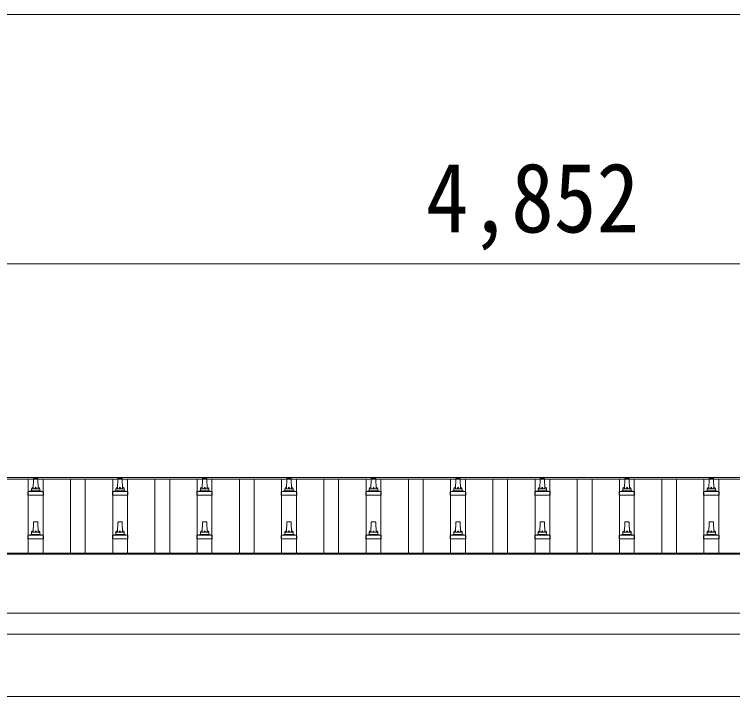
# Model space of a CAD drawing. Units: millimetres at full size, sheet at 1:50; details may follow other scales. Extents: x -14053 to 14053, y -9700 to 9700.
# Drawn here: x -6627 to -4926, y -1858 to -242 of the extents above; entities that cross this region are included whole.
import ezdxf
from ezdxf.enums import TextEntityAlignment as Align

# ---------------------------------------------------------------- set-up
doc = ezdxf.new("R2010")
doc.units = ezdxf.units.MM
doc.header["$LTSCALE"] = 50
for name, color, linetype, lineweight in [('0-1_Defpoints', 4, 'Continuous', 9), ('0-2_TEXT1', 5, 'Continuous', 5), ('0-6_PARTS1', 6, 'Continuous', 9)]:
    doc.layers.add(name, color=color, linetype=linetype, lineweight=lineweight)
doc.styles.add('ＭＳ ゴシック', font='')
doc.styles.get('ＭＳ ゴシック').set_extended_font_data('MS Gothic')

msp = doc.modelspace()

# ---------------------------------------------------------------- linework, layer by layer
at = {"layer": '0-1_Defpoints'}
for p, q in [((-7799.38, -1339.26), (-2998.88, -1339.26)), ((-7799.38, -1342.85), (-2976.38, -1342.85)), ((-7797.38, -1518.87), (-2998.88, -1518.87)), ((-7797.38, -1520.76), (-2976.38, -1520.76)), ((-2998.88, -1660.65), (-7797.38, -1660.65)), ((-7797.38, -1710.47), (-2998.88, -1710.47)), ((-2998.42, -1858.37), (-7681.47, -1858.37))]:
    msp.add_line(p, q, dxfattribs=at)
at = {"layer": '0-2_TEXT1', "color": 4, "lineweight": 9}
for p, q in [((-6593.88, -1518.87), (-6593.88, -1342.85)), ((-6558.88, -1518.87), (-6558.88, -1342.85)), ((-6493.88, -1518.87), (-6493.88, -1342.85)), ((-6458.88, -1518.87), (-6458.88, -1342.85)), ((-6393.88, -1518.87), (-6393.88, -1342.85)), ((-6358.88, -1518.87), (-6358.88, -1342.85)), ((-6293.88, -1518.87), (-6293.88, -1342.85)), ((-6258.88, -1518.87), (-6258.88, -1342.85)), ((-6193.88, -1518.87), (-6193.88, -1342.85)), ((-6158.88, -1518.87), (-6158.88, -1342.85)), ((-6093.88, -1518.87), (-6093.88, -1342.85)), ((-6058.88, -1518.87), (-6058.88, -1342.85)), ((-5993.88, -1518.87), (-5993.88, -1342.85)), ((-5958.88, -1518.87), (-5958.88, -1342.85)), ((-5893.88, -1518.87), (-5893.88, -1342.85)), ((-5858.88, -1518.87), (-5858.88, -1342.85)), ((-5793.88, -1518.87), (-5793.88, -1342.85)), ((-5758.88, -1518.87), (-5758.88, -1342.85)), ((-5693.88, -1518.87), (-5693.88, -1342.85)), ((-5658.88, -1518.87), (-5658.88, -1342.85)), ((-5593.88, -1518.87), (-5593.88, -1342.85)), ((-5558.88, -1518.87), (-5558.88, -1342.85)), ((-5493.88, -1518.87), (-5493.88, -1342.85)), ((-5458.88, -1518.87), (-5458.88, -1342.85)), ((-5393.88, -1518.87), (-5393.88, -1342.85)), ((-5358.88, -1518.87), (-5358.88, -1342.85)), ((-5293.88, -1518.87), (-5293.88, -1342.85)), ((-5258.88, -1518.87), (-5258.88, -1342.85)), ((-5193.88, -1518.87), (-5193.88, -1342.85)), ((-5158.88, -1518.87), (-5158.88, -1342.85)), ((-5093.88, -1518.87), (-5093.88, -1342.85)), ((-5058.88, -1518.87), (-5058.88, -1342.85)), ((-4993.88, -1518.87), (-4993.88, -1342.85)), ((-4958.88, -1518.87), (-4958.88, -1342.85))]:
    msp.add_line(p, q, dxfattribs=at)
at = {"layer": '0-2_TEXT1'}
for p, q in [((-6582.38, -1365.78), (-6581.65, -1342.25)), ((-6580.65, -1341.28), (-6572.11, -1341.28)), ((-6571.11, -1342.25), (-6570.38, -1365.78)), ((-6382.38, -1365.78), (-6381.65, -1342.25)), ((-6380.65, -1341.28), (-6372.11, -1341.28)), ((-6371.11, -1342.25), (-6370.38, -1365.78)), ((-6182.38, -1365.78), (-6181.65, -1342.25)), ((-6180.65, -1341.28), (-6172.11, -1341.28)), ((-6171.11, -1342.25), (-6170.38, -1365.78)), ((-5982.38, -1365.78), (-5981.65, -1342.25)), ((-5980.65, -1341.28), (-5972.11, -1341.28)), ((-5971.11, -1342.25), (-5970.38, -1365.78)), ((-5782.38, -1365.78), (-5781.65, -1342.25)), ((-5780.65, -1341.28), (-5772.11, -1341.28)), ((-5771.11, -1342.25), (-5770.38, -1365.78)), ((-5582.38, -1365.78), (-5581.65, -1342.25)), ((-5580.65, -1341.28), (-5572.11, -1341.28)), ((-5571.11, -1342.25), (-5570.38, -1365.78)), ((-5382.38, -1365.78), (-5381.65, -1342.25)), ((-5380.65, -1341.28), (-5372.11, -1341.28)), ((-5371.11, -1342.25), (-5370.38, -1365.78)), ((-5182.38, -1365.78), (-5181.65, -1342.25)), ((-5180.65, -1341.28), (-5172.11, -1341.28)), ((-5171.11, -1342.25), (-5170.38, -1365.78)), ((-4982.38, -1365.78), (-4981.65, -1342.25)), ((-4980.65, -1341.28), (-4972.11, -1341.28)), ((-4971.11, -1342.25), (-4970.38, -1365.78)), ((-6594.63, -1381.28), (-6594.63, -1373.56)), ((-6594.25, -1372.78), (-6558.51, -1372.78)), ((-6593.87, -1372.59), (-6587.14, -1370.96)), ((-6586.76, -1370.78), (-6566, -1370.78)), ((-6586.38, -1369.99), (-6586.38, -1365.78)), ((-6585.38, -1365.78), (-6567.38, -1365.78)), ((-6566.38, -1369.99), (-6566.38, -1365.78)), ((-6558.89, -1372.59), (-6565.62, -1370.96)), ((-6558.13, -1381.28), (-6558.13, -1373.56)), ((-6394.63, -1381.28), (-6394.63, -1373.56)), ((-6394.25, -1372.78), (-6358.51, -1372.78)), ((-6393.87, -1372.59), (-6387.14, -1370.96)), ((-6386.76, -1370.78), (-6366, -1370.78)), ((-6386.38, -1369.99), (-6386.38, -1365.78)), ((-6385.38, -1365.78), (-6367.38, -1365.78)), ((-6366.38, -1369.99), (-6366.38, -1365.78)), ((-6358.89, -1372.59), (-6365.62, -1370.96)), ((-6358.13, -1381.28), (-6358.13, -1373.56)), ((-6194.63, -1381.28), (-6194.63, -1373.56)), ((-6194.25, -1372.78), (-6158.51, -1372.78)), ((-6193.87, -1372.59), (-6187.14, -1370.96)), ((-6186.76, -1370.78), (-6166, -1370.78)), ((-6186.38, -1369.99), (-6186.38, -1365.78)), ((-6185.38, -1365.78), (-6167.38, -1365.78)), ((-6166.38, -1369.99), (-6166.38, -1365.78)), ((-6158.89, -1372.59), (-6165.62, -1370.96)), ((-6158.13, -1381.28), (-6158.13, -1373.56)), ((-5994.63, -1381.28), (-5994.63, -1373.56)), ((-5994.25, -1372.78), (-5958.51, -1372.78)), ((-5993.87, -1372.59), (-5987.14, -1370.96)), ((-5986.76, -1370.78), (-5966, -1370.78)), ((-5986.38, -1369.99), (-5986.38, -1365.78)), ((-5985.38, -1365.78), (-5967.38, -1365.78)), ((-5966.38, -1369.99), (-5966.38, -1365.78)), ((-5958.89, -1372.59), (-5965.62, -1370.96)), ((-5958.13, -1381.28), (-5958.13, -1373.56)), ((-5794.63, -1381.28), (-5794.63, -1373.56)), ((-5794.25, -1372.78), (-5758.51, -1372.78)), ((-5793.87, -1372.59), (-5787.14, -1370.96)), ((-5786.76, -1370.78), (-5766, -1370.78)), ((-5786.38, -1369.99), (-5786.38, -1365.78)), ((-5785.38, -1365.78), (-5767.38, -1365.78)), ((-5766.38, -1369.99), (-5766.38, -1365.78)), ((-5758.89, -1372.59), (-5765.62, -1370.96)), ((-5758.13, -1381.28), (-5758.13, -1373.56)), ((-5594.63, -1381.28), (-5594.63, -1373.56)), ((-5594.25, -1372.78), (-5558.51, -1372.78)), ((-5593.87, -1372.59), (-5587.14, -1370.96)), ((-5586.76, -1370.78), (-5566, -1370.78)), ((-5586.38, -1369.99), (-5586.38, -1365.78)), ((-5585.38, -1365.78), (-5567.38, -1365.78)), ((-5566.38, -1369.99), (-5566.38, -1365.78)), ((-5558.89, -1372.59), (-5565.62, -1370.96)), ((-5558.13, -1381.28), (-5558.13, -1373.56)), ((-5394.63, -1381.28), (-5394.63, -1373.56)), ((-5394.25, -1372.78), (-5358.51, -1372.78)), ((-5393.87, -1372.59), (-5387.14, -1370.96)), ((-5386.76, -1370.78), (-5366, -1370.78)), ((-5386.38, -1369.99), (-5386.38, -1365.78)), ((-5385.38, -1365.78), (-5367.38, -1365.78)), ((-5366.38, -1369.99), (-5366.38, -1365.78)), ((-5358.89, -1372.59), (-5365.62, -1370.96)), ((-5358.13, -1381.28), (-5358.13, -1373.56)), ((-5194.63, -1381.28), (-5194.63, -1373.56)), ((-5194.25, -1372.78), (-5158.51, -1372.78)), ((-5193.87, -1372.59), (-5187.14, -1370.96)), ((-5186.76, -1370.78), (-5166, -1370.78)), ((-5186.38, -1369.99), (-5186.38, -1365.78)), ((-5185.38, -1365.78), (-5167.38, -1365.78)), ((-5166.38, -1369.99), (-5166.38, -1365.78)), ((-5158.89, -1372.59), (-5165.62, -1370.96)), ((-5158.13, -1381.28), (-5158.13, -1373.56)), ((-4994.63, -1381.28), (-4994.63, -1373.56)), ((-4994.25, -1372.78), (-4958.51, -1372.78)), ((-4993.87, -1372.59), (-4987.14, -1370.96)), ((-4986.76, -1370.78), (-4966, -1370.78)), ((-4986.38, -1369.99), (-4986.38, -1365.78)), ((-4985.38, -1365.78), (-4967.38, -1365.78)), ((-4966.38, -1369.99), (-4966.38, -1365.78)), ((-4958.89, -1372.59), (-4965.62, -1370.96)), ((-4958.13, -1381.28), (-4958.13, -1373.56)), ((-6558.13, -1381.28), (-6594.63, -1381.28)), ((-6358.13, -1381.28), (-6394.63, -1381.28)), ((-6158.13, -1381.28), (-6194.63, -1381.28)), ((-5958.13, -1381.28), (-5994.63, -1381.28)), ((-5758.13, -1381.28), (-5794.63, -1381.28)), ((-5558.13, -1381.28), (-5594.63, -1381.28)), ((-5358.13, -1381.28), (-5394.63, -1381.28)), ((-5158.13, -1381.28), (-5194.63, -1381.28)), ((-4958.13, -1381.28), (-4994.63, -1381.28)), ((-6582.38, -1469.11), (-6581.65, -1445.59)), ((-6580.65, -1444.61), (-6572.11, -1444.61)), ((-6571.11, -1445.59), (-6570.38, -1469.11)), ((-6382.38, -1469.11), (-6381.65, -1445.59)), ((-6380.65, -1444.61), (-6372.11, -1444.61)), ((-6371.11, -1445.59), (-6370.38, -1469.11)), ((-6182.38, -1469.11), (-6181.65, -1445.59)), ((-6180.65, -1444.61), (-6172.11, -1444.61)), ((-6171.11, -1445.59), (-6170.38, -1469.11)), ((-5982.38, -1469.11), (-5981.65, -1445.59)), ((-5980.65, -1444.61), (-5972.11, -1444.61)), ((-5971.11, -1445.59), (-5970.38, -1469.11)), ((-5782.38, -1469.11), (-5781.65, -1445.59)), ((-5780.65, -1444.61), (-5772.11, -1444.61)), ((-5771.11, -1445.59), (-5770.38, -1469.11)), ((-5582.38, -1469.11), (-5581.65, -1445.59)), ((-5580.65, -1444.61), (-5572.11, -1444.61)), ((-5571.11, -1445.59), (-5570.38, -1469.11)), ((-5382.38, -1469.11), (-5381.65, -1445.59)), ((-5380.65, -1444.61), (-5372.11, -1444.61)), ((-5371.11, -1445.59), (-5370.38, -1469.11)), ((-5182.38, -1469.11), (-5181.65, -1445.59)), ((-5180.65, -1444.61), (-5172.11, -1444.61)), ((-5171.11, -1445.59), (-5170.38, -1469.11)), ((-4982.38, -1469.11), (-4981.65, -1445.59)), ((-4980.65, -1444.61), (-4972.11, -1444.61)), ((-4971.11, -1445.59), (-4970.38, -1469.11)), ((-6594.63, -1484.61), (-6594.63, -1476.9)), ((-6594.25, -1476.11), (-6558.51, -1476.11)), ((-6593.87, -1475.92), (-6587.14, -1474.29)), ((-6586.76, -1474.11), (-6566, -1474.11)), ((-6586.38, -1473.32), (-6586.38, -1469.11)), ((-6585.38, -1469.11), (-6567.38, -1469.11)), ((-6566.38, -1473.32), (-6566.38, -1469.11)), ((-6558.89, -1475.92), (-6565.62, -1474.29)), ((-6558.13, -1484.61), (-6558.13, -1476.9)), ((-6394.63, -1484.61), (-6394.63, -1476.9)), ((-6394.25, -1476.11), (-6358.51, -1476.11)), ((-6393.87, -1475.92), (-6387.14, -1474.29)), ((-6386.76, -1474.11), (-6366, -1474.11)), ((-6386.38, -1473.32), (-6386.38, -1469.11)), ((-6385.38, -1469.11), (-6367.38, -1469.11)), ((-6366.38, -1473.32), (-6366.38, -1469.11)), ((-6358.89, -1475.92), (-6365.62, -1474.29)), ((-6358.13, -1484.61), (-6358.13, -1476.9)), ((-6194.63, -1484.61), (-6194.63, -1476.9)), ((-6194.25, -1476.11), (-6158.51, -1476.11)), ((-6193.87, -1475.92), (-6187.14, -1474.29)), ((-6186.76, -1474.11), (-6166, -1474.11)), ((-6186.38, -1473.32), (-6186.38, -1469.11)), ((-6185.38, -1469.11), (-6167.38, -1469.11)), ((-6166.38, -1473.32), (-6166.38, -1469.11)), ((-6158.89, -1475.92), (-6165.62, -1474.29)), ((-6158.13, -1484.61), (-6158.13, -1476.9)), ((-5994.63, -1484.61), (-5994.63, -1476.9)), ((-5994.25, -1476.11), (-5958.51, -1476.11)), ((-5993.87, -1475.92), (-5987.14, -1474.29)), ((-5986.76, -1474.11), (-5966, -1474.11)), ((-5986.38, -1473.32), (-5986.38, -1469.11)), ((-5985.38, -1469.11), (-5967.38, -1469.11)), ((-5966.38, -1473.32), (-5966.38, -1469.11)), ((-5958.89, -1475.92), (-5965.62, -1474.29)), ((-5958.13, -1484.61), (-5958.13, -1476.9)), ((-5794.63, -1484.61), (-5794.63, -1476.9)), ((-5794.25, -1476.11), (-5758.51, -1476.11)), ((-5793.87, -1475.92), (-5787.14, -1474.29)), ((-5786.76, -1474.11), (-5766, -1474.11)), ((-5786.38, -1473.32), (-5786.38, -1469.11)), ((-5785.38, -1469.11), (-5767.38, -1469.11)), ((-5766.38, -1473.32), (-5766.38, -1469.11)), ((-5758.89, -1475.92), (-5765.62, -1474.29)), ((-5758.13, -1484.61), (-5758.13, -1476.9)), ((-5594.63, -1484.61), (-5594.63, -1476.9)), ((-5594.25, -1476.11), (-5558.51, -1476.11)), ((-5593.87, -1475.92), (-5587.14, -1474.29)), ((-5586.76, -1474.11), (-5566, -1474.11)), ((-5586.38, -1473.32), (-5586.38, -1469.11)), ((-5585.38, -1469.11), (-5567.38, -1469.11)), ((-5566.38, -1473.32), (-5566.38, -1469.11)), ((-5558.89, -1475.92), (-5565.62, -1474.29)), ((-5558.13, -1484.61), (-5558.13, -1476.9)), ((-5394.63, -1484.61), (-5394.63, -1476.9)), ((-5394.25, -1476.11), (-5358.51, -1476.11)), ((-5393.87, -1475.92), (-5387.14, -1474.29)), ((-5386.76, -1474.11), (-5366, -1474.11)), ((-5386.38, -1473.32), (-5386.38, -1469.11)), ((-5385.38, -1469.11), (-5367.38, -1469.11)), ((-5366.38, -1473.32), (-5366.38, -1469.11)), ((-5358.89, -1475.92), (-5365.62, -1474.29)), ((-5358.13, -1484.61), (-5358.13, -1476.9)), ((-5194.63, -1484.61), (-5194.63, -1476.9)), ((-5194.25, -1476.11), (-5158.51, -1476.11)), ((-5193.87, -1475.92), (-5187.14, -1474.29)), ((-5186.76, -1474.11), (-5166, -1474.11)), ((-5186.38, -1473.32), (-5186.38, -1469.11)), ((-5185.38, -1469.11), (-5167.38, -1469.11)), ((-5166.38, -1473.32), (-5166.38, -1469.11)), ((-5158.89, -1475.92), (-5165.62, -1474.29)), ((-5158.13, -1484.61), (-5158.13, -1476.9)), ((-4994.63, -1484.61), (-4994.63, -1476.9)), ((-4994.25, -1476.11), (-4958.51, -1476.11)), ((-4993.87, -1475.92), (-4987.14, -1474.29)), ((-4986.76, -1474.11), (-4966, -1474.11)), ((-4986.38, -1473.32), (-4986.38, -1469.11)), ((-4985.38, -1469.11), (-4967.38, -1469.11)), ((-4966.38, -1473.32), (-4966.38, -1469.11)), ((-4958.89, -1475.92), (-4965.62, -1474.29)), ((-4958.13, -1484.61), (-4958.13, -1476.9)), ((-6558.13, -1484.61), (-6594.63, -1484.61)), ((-6358.13, -1484.61), (-6394.63, -1484.61)), ((-6158.13, -1484.61), (-6194.63, -1484.61)), ((-5958.13, -1484.61), (-5994.63, -1484.61)), ((-5758.13, -1484.61), (-5794.63, -1484.61)), ((-5558.13, -1484.61), (-5594.63, -1484.61)), ((-5358.13, -1484.61), (-5394.63, -1484.61)), ((-5158.13, -1484.61), (-5194.63, -1484.61)), ((-4958.13, -1484.61), (-4994.63, -1484.61))]:
    msp.add_line(p, q, dxfattribs=at)
for centre, radius, start, end in [((-6580.65, -1342.28), 1, 90, 178.60509), ((-6572.11, -1342.28), 1, 1.39491, 90), ((-6380.65, -1342.28), 1, 90, 178.60509), ((-6372.11, -1342.28), 1, 1.39491, 90), ((-6180.65, -1342.28), 1, 90, 178.60509), ((-6172.11, -1342.28), 1, 1.39491, 90), ((-5980.65, -1342.28), 1, 90, 178.60509), ((-5972.11, -1342.28), 1, 1.39491, 90), ((-5780.65, -1342.28), 1, 90, 178.60509), ((-5772.11, -1342.28), 1, 1.39491, 90), ((-5580.65, -1342.28), 1, 90, 178.60509), ((-5572.11, -1342.28), 1, 1.39491, 90), ((-5380.65, -1342.28), 1, 90, 178.60509), ((-5372.11, -1342.28), 1, 1.39491, 90), ((-5180.65, -1342.28), 1, 90, 178.60509), ((-5172.11, -1342.28), 1, 1.39491, 90), ((-4980.65, -1342.28), 1, 90, 178.60509), ((-4972.11, -1342.28), 1, 1.39491, 90), ((-6593.63, -1373.56), 1, 103.62699, 180), ((-6587.38, -1369.99), 1, 283.62699, 0), ((-6582.3, -1366.41), 4.13, 90, 171.17633), ((-6585.38, -1366.78), 1, 90, 180), ((-6573.05, -1365.78), 4.83, 133.60282, 180), ((-6579.71, -1365.78), 4.83, 0, 46.39718), ((-6570.47, -1366.41), 4.13, 8.82367, 90), ((-6567.38, -1366.78), 1, 0, 90), ((-6565.38, -1369.99), 1, 180, 256.37301), ((-6559.13, -1373.56), 1, 0, 76.37301), ((-6393.63, -1373.56), 1, 103.62699, 180), ((-6387.38, -1369.99), 1, 283.62699, 0), ((-6382.3, -1366.41), 4.13, 90, 171.17633), ((-6385.38, -1366.78), 1, 90, 180), ((-6373.05, -1365.78), 4.83, 133.60282, 180), ((-6379.71, -1365.78), 4.83, 0, 46.39718), ((-6370.47, -1366.41), 4.13, 8.82367, 90), ((-6367.38, -1366.78), 1, 0, 90), ((-6365.38, -1369.99), 1, 180, 256.37301), ((-6359.13, -1373.56), 1, 0, 76.37301), ((-6193.63, -1373.56), 1, 103.62699, 180), ((-6187.38, -1369.99), 1, 283.62699, 0), ((-6182.3, -1366.41), 4.13, 90, 171.17633), ((-6185.38, -1366.78), 1, 90, 180), ((-6173.05, -1365.78), 4.83, 133.60282, 180), ((-6179.71, -1365.78), 4.83, 0, 46.39718), ((-6170.47, -1366.41), 4.13, 8.82367, 90), ((-6167.38, -1366.78), 1, 0, 90), ((-6165.38, -1369.99), 1, 180, 256.37301), ((-6159.13, -1373.56), 1, 0, 76.37301), ((-5993.63, -1373.56), 1, 103.62699, 180), ((-5987.38, -1369.99), 1, 283.62699, 0), ((-5982.3, -1366.41), 4.13, 90, 171.17633), ((-5985.38, -1366.78), 1, 90, 180), ((-5973.05, -1365.78), 4.83, 133.60282, 180), ((-5979.71, -1365.78), 4.83, 0, 46.39718), ((-5970.47, -1366.41), 4.13, 8.82367, 90), ((-5967.38, -1366.78), 1, 0, 90), ((-5965.38, -1369.99), 1, 180, 256.37301), ((-5959.13, -1373.56), 1, 0, 76.37301), ((-5793.63, -1373.56), 1, 103.62699, 180), ((-5787.38, -1369.99), 1, 283.62699, 0), ((-5782.3, -1366.41), 4.13, 90, 171.17633), ((-5785.38, -1366.78), 1, 90, 180), ((-5773.05, -1365.78), 4.83, 133.60282, 180), ((-5779.71, -1365.78), 4.83, 0, 46.39718), ((-5770.47, -1366.41), 4.13, 8.82367, 90), ((-5767.38, -1366.78), 1, 0, 90), ((-5765.38, -1369.99), 1, 180, 256.37301), ((-5759.13, -1373.56), 1, 0, 76.37301), ((-5593.63, -1373.56), 1, 103.62699, 180), ((-5587.38, -1369.99), 1, 283.62699, 0), ((-5582.3, -1366.41), 4.13, 90, 171.17633), ((-5585.38, -1366.78), 1, 90, 180), ((-5573.05, -1365.78), 4.83, 133.60282, 180), ((-5579.71, -1365.78), 4.83, 0, 46.39718), ((-5570.47, -1366.41), 4.13, 8.82367, 90), ((-5567.38, -1366.78), 1, 0, 90), ((-5565.38, -1369.99), 1, 180, 256.37301), ((-5559.13, -1373.56), 1, 0, 76.37301), ((-5393.63, -1373.56), 1, 103.62699, 180), ((-5387.38, -1369.99), 1, 283.62699, 0), ((-5382.3, -1366.41), 4.13, 90, 171.17633), ((-5385.38, -1366.78), 1, 90, 180), ((-5373.05, -1365.78), 4.83, 133.60282, 180), ((-5379.71, -1365.78), 4.83, 0, 46.39718), ((-5370.47, -1366.41), 4.13, 8.82367, 90), ((-5367.38, -1366.78), 1, 0, 90), ((-5365.38, -1369.99), 1, 180, 256.37301), ((-5359.13, -1373.56), 1, 0, 76.37301), ((-5193.63, -1373.56), 1, 103.62699, 180), ((-5187.38, -1369.99), 1, 283.62699, 0), ((-5182.3, -1366.41), 4.13, 90, 171.17633), ((-5185.38, -1366.78), 1, 90, 180), ((-5173.05, -1365.78), 4.83, 133.60282, 180), ((-5179.71, -1365.78), 4.83, 0, 46.39718), ((-5170.47, -1366.41), 4.13, 8.82367, 90), ((-5167.38, -1366.78), 1, 0, 90), ((-5165.38, -1369.99), 1, 180, 256.37301), ((-5159.13, -1373.56), 1, 0, 76.37301), ((-4993.63, -1373.56), 1, 103.62699, 180), ((-4987.38, -1369.99), 1, 283.62699, 0), ((-4982.3, -1366.41), 4.13, 90, 171.17633), ((-4985.38, -1366.78), 1, 90, 180), ((-4973.05, -1365.78), 4.83, 133.60282, 180), ((-4979.71, -1365.78), 4.83, 0, 46.39718), ((-4970.47, -1366.41), 4.13, 8.82367, 90), ((-4967.38, -1366.78), 1, 0, 90), ((-4965.38, -1369.99), 1, 180, 256.37301), ((-4959.13, -1373.56), 1, 0, 76.37301), ((-6580.65, -1445.61), 1, 90, 178.60509), ((-6572.11, -1445.61), 1, 1.39491, 90), ((-6380.65, -1445.61), 1, 90, 178.60509), ((-6372.11, -1445.61), 1, 1.39491, 90), ((-6180.65, -1445.61), 1, 90, 178.60509), ((-6172.11, -1445.61), 1, 1.39491, 90), ((-5980.65, -1445.61), 1, 90, 178.60509), ((-5972.11, -1445.61), 1, 1.39491, 90), ((-5780.65, -1445.61), 1, 90, 178.60509), ((-5772.11, -1445.61), 1, 1.39491, 90), ((-5580.65, -1445.61), 1, 90, 178.60509), ((-5572.11, -1445.61), 1, 1.39491, 90), ((-5380.65, -1445.61), 1, 90, 178.60509), ((-5372.11, -1445.61), 1, 1.39491, 90), ((-5180.65, -1445.61), 1, 90, 178.60509), ((-5172.11, -1445.61), 1, 1.39491, 90), ((-4980.65, -1445.61), 1, 90, 178.60509), ((-4972.11, -1445.61), 1, 1.39491, 90), ((-6593.63, -1476.9), 1, 103.62699, 180), ((-6587.38, -1473.32), 1, 283.62699, 0), ((-6582.3, -1469.74), 4.13, 90, 171.17633), ((-6585.38, -1470.11), 1, 90, 180), ((-6573.05, -1469.11), 4.83, 133.60282, 180), ((-6579.71, -1469.11), 4.83, 0, 46.39718), ((-6570.47, -1469.74), 4.13, 8.82367, 90), ((-6567.38, -1470.11), 1, 0, 90), ((-6565.38, -1473.32), 1, 180, 256.37301), ((-6559.13, -1476.9), 1, 0, 76.37301), ((-6393.63, -1476.9), 1, 103.62699, 180), ((-6387.38, -1473.32), 1, 283.62699, 0), ((-6382.3, -1469.74), 4.13, 90, 171.17633), ((-6385.38, -1470.11), 1, 90, 180), ((-6373.05, -1469.11), 4.83, 133.60282, 180), ((-6379.71, -1469.11), 4.83, 0, 46.39718), ((-6370.47, -1469.74), 4.13, 8.82367, 90), ((-6367.38, -1470.11), 1, 0, 90), ((-6365.38, -1473.32), 1, 180, 256.37301), ((-6359.13, -1476.9), 1, 0, 76.37301), ((-6193.63, -1476.9), 1, 103.62699, 180), ((-6187.38, -1473.32), 1, 283.62699, 0), ((-6182.3, -1469.74), 4.13, 90, 171.17633), ((-6185.38, -1470.11), 1, 90, 180), ((-6173.05, -1469.11), 4.83, 133.60282, 180), ((-6179.71, -1469.11), 4.83, 0, 46.39718), ((-6170.47, -1469.74), 4.13, 8.82367, 90), ((-6167.38, -1470.11), 1, 0, 90), ((-6165.38, -1473.32), 1, 180, 256.37301), ((-6159.13, -1476.9), 1, 0, 76.37301), ((-5993.63, -1476.9), 1, 103.62699, 180), ((-5987.38, -1473.32), 1, 283.62699, 0), ((-5982.3, -1469.74), 4.13, 90, 171.17633), ((-5985.38, -1470.11), 1, 90, 180), ((-5973.05, -1469.11), 4.83, 133.60282, 180), ((-5979.71, -1469.11), 4.83, 0, 46.39718), ((-5970.47, -1469.74), 4.13, 8.82367, 90), ((-5967.38, -1470.11), 1, 0, 90), ((-5965.38, -1473.32), 1, 180, 256.37301), ((-5959.13, -1476.9), 1, 0, 76.37301), ((-5793.63, -1476.9), 1, 103.62699, 180), ((-5787.38, -1473.32), 1, 283.62699, 0), ((-5782.3, -1469.74), 4.13, 90, 171.17633), ((-5785.38, -1470.11), 1, 90, 180), ((-5773.05, -1469.11), 4.83, 133.60282, 180), ((-5779.71, -1469.11), 4.83, 0, 46.39718), ((-5770.47, -1469.74), 4.13, 8.82367, 90), ((-5767.38, -1470.11), 1, 0, 90), ((-5765.38, -1473.32), 1, 180, 256.37301), ((-5759.13, -1476.9), 1, 0, 76.37301), ((-5593.63, -1476.9), 1, 103.62699, 180), ((-5587.38, -1473.32), 1, 283.62699, 0), ((-5582.3, -1469.74), 4.13, 90, 171.17633), ((-5585.38, -1470.11), 1, 90, 180), ((-5573.05, -1469.11), 4.83, 133.60282, 180), ((-5579.71, -1469.11), 4.83, 0, 46.39718), ((-5570.47, -1469.74), 4.13, 8.82367, 90), ((-5567.38, -1470.11), 1, 0, 90), ((-5565.38, -1473.32), 1, 180, 256.37301), ((-5559.13, -1476.9), 1, 0, 76.37301), ((-5393.63, -1476.9), 1, 103.62699, 180), ((-5387.38, -1473.32), 1, 283.62699, 0), ((-5382.3, -1469.74), 4.13, 90, 171.17633), ((-5385.38, -1470.11), 1, 90, 180), ((-5373.05, -1469.11), 4.83, 133.60282, 180), ((-5379.71, -1469.11), 4.83, 0, 46.39718), ((-5370.47, -1469.74), 4.13, 8.82367, 90), ((-5367.38, -1470.11), 1, 0, 90), ((-5365.38, -1473.32), 1, 180, 256.37301), ((-5359.13, -1476.9), 1, 0, 76.37301), ((-5193.63, -1476.9), 1, 103.62699, 180), ((-5187.38, -1473.32), 1, 283.62699, 0), ((-5182.3, -1469.74), 4.13, 90, 171.17633), ((-5185.38, -1470.11), 1, 90, 180), ((-5173.05, -1469.11), 4.83, 133.60282, 180), ((-5179.71, -1469.11), 4.83, 0, 46.39718), ((-5170.47, -1469.74), 4.13, 8.82367, 90), ((-5167.38, -1470.11), 1, 0, 90), ((-5165.38, -1473.32), 1, 180, 256.37301), ((-5159.13, -1476.9), 1, 0, 76.37301), ((-4993.63, -1476.9), 1, 103.62699, 180), ((-4987.38, -1473.32), 1, 283.62699, 0), ((-4982.3, -1469.74), 4.13, 90, 171.17633), ((-4985.38, -1470.11), 1, 90, 180), ((-4973.05, -1469.11), 4.83, 133.60282, 180), ((-4979.71, -1469.11), 4.83, 0, 46.39718), ((-4970.47, -1469.74), 4.13, 8.82367, 90), ((-4967.38, -1470.11), 1, 0, 90), ((-4965.38, -1473.32), 1, 180, 256.37301), ((-4959.13, -1476.9), 1, 0, 76.37301)]:
    msp.add_arc(centre, radius, start, end, dxfattribs=at)
at = {"layer": '0-6_PARTS1'}
for p, q in [((-1124.38, -242.13), (-7828.38, -242.13)), ((-7828.38, -833.29), (-2976.38, -833.29))]:
    msp.add_line(p, q, dxfattribs=at)

# ---------------------------------------------------------------- texts
at = {"layer": '0-6_PARTS1', "color": 7, "style": 'ＭＳ ゴシック', "width": 0.9}
msp.add_text('4,852', height=165, dxfattribs=at).set_placement((-5652.38, -808.29), align=Align.BOTTOM_LEFT)

doc.saveas('drawing.dxf')
